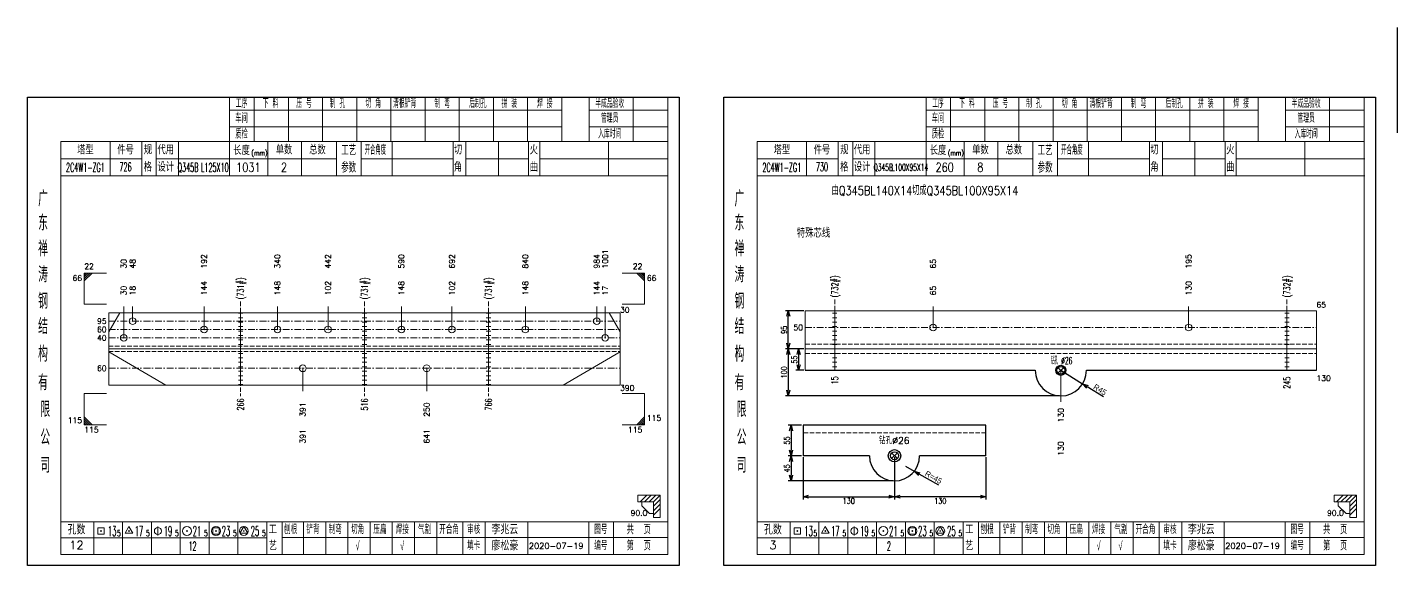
# Model space of a CAD drawing. Extents: x 154981 to 165753, y -86801 to -82885.
# Drawn here: x 163569 to 164183, y -83127 to -82885 of the extents above; entities that cross this region are included whole.
import ezdxf
from ezdxf.enums import TextEntityAlignment as Align

# ---------------------------------------------------------------- set-up
doc = ezdxf.new("R2010")
doc.units = 0
doc.header["$MEASUREMENT"] = 0
doc.linetypes.add('一点画线', pattern=[5.2, 3, -1, 0.2, -1])
doc.linetypes.add('虚线', pattern=[2.75, 2, -0.75])
doc.layers.get('0').update_dxf_attribs({"linetype": 'CONTINUOUS', "lineweight": 25})
doc.layers.get('Defpoints').update_dxf_attribs({"linetype": 'CONTINUOUS'})
for name, color, linetype, lineweight in [('1', 7, 'CONTINUOUS', 25), ('2', 7, 'CONTINUOUS', 25), ('4', 7, 'CONTINUOUS', 25), ('5', 7, 'CONTINUOUS', 25)]:
    doc.layers.add(name, color=color, linetype=linetype, lineweight=lineweight)
doc.styles.add('DimFont', font='simplex.shx', dxfattribs={"width": 0.8, "bigfont": 'gbhzfs.shx'})
doc.styles.get("Standard").update_dxf_attribs({"font": 'simplex.shx', "width": 0.7, "height": 3, "bigfont": 'gbhzfs.shx'})
doc.dimstyles.new('DHDxfDimStyleOpen30', dxfattribs={"dimtxt": 2.5, "dimasz": 2.5, "dimexe": 1.25, "dimexo": 0.625, "dimtad": 2, "dimtxsty": 'DimFont', "dimblk": 'OPEN30', "dimblk1": 'OPEN30', "dimblk2": 'OPEN30', "dimcen": 2.5, "dimadec": 0, "dimazin": 0, "dimtfac": 1, "dimtmove": 0, "dimatfit": 3, "dimfxl": 0, "dimarcsym": 0})

# ---------------------------------------------------------------- blocks, each defined once
blk = doc.blocks.new('孔21.5')
at = {"layer": '5', "color": 7, "linetype": 'Continuous', "lineweight": 13}
for p, q in [((-0.1, -0.1), (0.1, 0.1)), ((0.1, -0.1), (-0.1, 0.1))]:
    blk.add_line(p, q, dxfattribs=at)
blk.add_circle((0, 0), 1, dxfattribs=at)
blk = doc.blocks.new('_OPEN30')
at = {"color": 0, "linetype": 'ByBlock', "lineweight": -2}
for p, q in [((-1, 0.27), (0, 0)), ((0, 0), (-1, -0.27)), ((0, 0), (-1, 0))]:
    blk.add_line(p, q, dxfattribs=at)
blk = doc.blocks.new('*D526')
at = {"layer": '5', "color": 3, "linetype": 'Continuous', "lineweight": -2}
for p, q in [((163917.11, -83012.42), (163908.88, -83012.42)), ((163910.13, -83027.02), (163910.13, -83014.92)), ((163917.11, -83029.52), (163908.88, -83029.52))]:
    blk.add_line(p, q, dxfattribs=at)
at = {"layer": 'Defpoints', "color": 0, "linetype": 'Continuous'}
for p in [(163910.13, -83012.42), (163917.74, -83012.42), (163917.74, -83029.52)]:
    blk.add_point(p, dxfattribs=at)
at = {"layer": '5', "color": 3, "linetype": 'Continuous', "lineweight": -2, "xscale": 2.5, "yscale": 2.5, "zscale": 2.5}
for p, rotation in [((163910.13, -83012.42), 90), ((163910.13, -83029.52), 270)]:
    blk.add_blockref('_OPEN30', p, dxfattribs=dict(at, rotation=rotation))
at = {"layer": '5', "color": 6, "linetype": 'Continuous', "lineweight": 13, "insert": (163908.26, -83020.97), "char_height": 2.5, "attachment_point": 5, "rotation": 90, "style": 'DimFont'}
blk.add_mtext('95', dxfattribs=at)
blk = doc.blocks.new('*D527')
at = {"layer": '5', "color": 3, "linetype": 'Continuous', "lineweight": -2}
for p, q in [((163917.11, -83029.52), (163908.88, -83029.52)), ((163910.13, -83032.02), (163910.13, -83048.09)), ((164031.68, -83050.59), (163908.88, -83050.59))]:
    blk.add_line(p, q, dxfattribs=at)
at = {"layer": 'Defpoints', "color": 0, "linetype": 'Continuous'}
for p in [(163917.74, -83029.52), (163910.13, -83050.59), (164032.3, -83050.59)]:
    blk.add_point(p, dxfattribs=at)
at = {"layer": '5', "color": 3, "linetype": 'Continuous', "lineweight": -2, "xscale": 2.5, "yscale": 2.5, "zscale": 2.5}
for p, rotation in [((163910.13, -83029.52), 90), ((163910.13, -83050.59), 270)]:
    blk.add_blockref('_OPEN30', p, dxfattribs=dict(at, rotation=rotation))
at = {"layer": '5', "color": 6, "linetype": 'Continuous', "lineweight": 13, "insert": (163908.26, -83040.06), "char_height": 2.5, "attachment_point": 5, "rotation": 90, "style": 'DimFont'}
blk.add_mtext('100', dxfattribs=at)
blk = doc.blocks.new('*D528')
at = {"layer": '5', "color": 3, "linetype": 'Continuous', "lineweight": -2}
for p, q in [((163917.11, -83029.52), (163913.48, -83029.52)), ((163914.73, -83032.02), (163914.73, -83036.62)), ((163917.11, -83039.12), (163913.48, -83039.12))]:
    blk.add_line(p, q, dxfattribs=at)
at = {"layer": 'Defpoints', "color": 0, "linetype": 'Continuous'}
for p in [(163917.74, -83029.52), (163914.73, -83039.12), (163917.74, -83039.12)]:
    blk.add_point(p, dxfattribs=at)
at = {"layer": '5', "color": 3, "linetype": 'Continuous', "lineweight": -2, "xscale": 2.5, "yscale": 2.5, "zscale": 2.5}
for p, rotation in [((163914.73, -83029.52), 90), ((163914.73, -83039.12), 270)]:
    blk.add_blockref('_OPEN30', p, dxfattribs=dict(at, rotation=rotation))
at = {"layer": '5', "color": 6, "linetype": 'Continuous', "lineweight": 13, "insert": (163912.85, -83034.32), "char_height": 2.5, "attachment_point": 5, "rotation": 90, "style": 'DimFont'}
blk.add_mtext('55', dxfattribs=at)
blk = doc.blocks.new('*D529')
at = {"layer": '5', "color": 3, "linetype": 'Continuous', "lineweight": -2}
for p, q in [((164032.3, -83039.12), (164042.04, -83045.18)), ((164051.42, -83051.01), (164044.17, -83046.5))]:
    blk.add_line(p, q, dxfattribs=at)
at = {"layer": 'Defpoints', "color": 0, "linetype": 'Continuous'}
for p in [(164032.3, -83039.12), (164042.04, -83045.18)]:
    blk.add_point(p, dxfattribs=at)
at = {"layer": '5', "color": 3, "linetype": 'Continuous', "lineweight": -2, "xscale": 2.5, "yscale": 2.5, "zscale": 2.5, "rotation": 148.1418713166741}
blk.add_blockref('_OPEN30', (164042.04, -83045.18), dxfattribs=at)
at = {"layer": '5', "color": 6, "linetype": 'Continuous', "lineweight": 13, "insert": (164049.86, -83047.8), "char_height": 2.5, "attachment_point": 5, "rotation": 328.14187, "style": 'DimFont'}
blk.add_mtext('{\\fArial|b0|i0|c0|p32;R45}', dxfattribs=at)
blk = doc.blocks.new('*D547')
at = {"color": 0, "linetype": 'Continuous', "lineweight": -2}
for p, q in [((163962.66, -83082.16), (163966.6, -83084.39)), ((163977.62, -83090.64), (163968.77, -83085.62))]:
    blk.add_line(p, q, dxfattribs=at)
at = {"layer": 'Defpoints', "color": 0, "linetype": 'Continuous'}
for p in [(163962.66, -83082.16), (163966.6, -83084.39)]:
    blk.add_point(p, dxfattribs=at)
at = {"color": 0, "linetype": 'Continuous', "lineweight": -2, "xscale": 2.5, "yscale": 2.5, "zscale": 2.5, "rotation": 150.4367524367897}
blk.add_blockref('_OPEN30', (163966.6, -83084.39), dxfattribs=at)
at = {"color": 0, "linetype": 'Continuous', "insert": (163975.22, -83087.1), "char_height": 2.5, "attachment_point": 5, "rotation": 330.43675, "style": 'DimFont'}
blk.add_mtext('{\\fArial|b0|i0|c0|p32;R=45}', dxfattribs=at)
blk = doc.blocks.new('*D546')
at = {"color": 0, "linetype": 'Continuous', "lineweight": -2}
for p, q in [((163916.75, -83078.06), (163916.75, -83097.07)), ((163957.75, -83078.06), (163957.75, -83097.07)), ((163919.25, -83095.82), (163955.25, -83095.82))]:
    blk.add_line(p, q, dxfattribs=at)
at = {"layer": 'Defpoints', "color": 0, "linetype": 'Continuous'}
for p in [(163916.75, -83077.43), (163957.75, -83077.43), (163957.75, -83095.82)]:
    blk.add_point(p, dxfattribs=at)
at = {"color": 0, "linetype": 'Continuous', "lineweight": -2, "xscale": 2.5, "yscale": 2.5, "zscale": 2.5, "rotation": 180}
blk.add_blockref('_OPEN30', (163916.75, -83095.82), dxfattribs=at)
at = {"color": 0, "linetype": 'Continuous', "lineweight": -2, "xscale": 2.5, "yscale": 2.5, "zscale": 2.5}
blk.add_blockref('_OPEN30', (163957.75, -83095.82), dxfattribs=at)
at = {"color": 0, "linetype": 'Continuous', "insert": (163937.25, -83097.69), "char_height": 2.5, "attachment_point": 5, "style": 'DimFont'}
blk.add_mtext('130', dxfattribs=at)
blk = doc.blocks.new('*D545')
at = {"color": 0, "linetype": 'Continuous', "lineweight": -2}
for p, q in [((163957.75, -83078.06), (163957.75, -83097.07)), ((163998.75, -83078.06), (163998.75, -83097.07)), ((163996.25, -83095.82), (163960.25, -83095.82))]:
    blk.add_line(p, q, dxfattribs=at)
at = {"layer": 'Defpoints', "color": 0, "linetype": 'Continuous'}
for p in [(163957.75, -83077.43), (163998.75, -83077.43), (163957.75, -83095.82)]:
    blk.add_point(p, dxfattribs=at)
at = {"color": 0, "linetype": 'Continuous', "lineweight": -2, "xscale": 2.5, "yscale": 2.5, "zscale": 2.5, "rotation": 180}
blk.add_blockref('_OPEN30', (163957.75, -83095.82), dxfattribs=at)
at = {"color": 0, "linetype": 'Continuous', "lineweight": -2, "xscale": 2.5, "yscale": 2.5, "zscale": 2.5}
blk.add_blockref('_OPEN30', (163998.75, -83095.82), dxfattribs=at)
at = {"color": 0, "linetype": 'Continuous', "insert": (163978.25, -83097.69), "char_height": 2.5, "attachment_point": 5, "style": 'DimFont'}
blk.add_mtext('130', dxfattribs=at)
blk = doc.blocks.new('*D544')
at = {"color": 0, "linetype": 'Continuous', "lineweight": -2}
for p, q in [((163910.78, -83077.43), (163910.16, -83077.43)), ((163911.41, -83079.93), (163911.41, -83086.18)), ((163957.13, -83088.68), (163910.16, -83088.68))]:
    blk.add_line(p, q, dxfattribs=at)
at = {"layer": 'Defpoints', "color": 0, "linetype": 'Continuous'}
for p in [(163911.41, -83077.43), (163911.41, -83088.68), (163957.75, -83088.68)]:
    blk.add_point(p, dxfattribs=at)
at = {"color": 0, "linetype": 'Continuous', "lineweight": -2, "xscale": 2.5, "yscale": 2.5, "zscale": 2.5}
for p, rotation in [((163911.41, -83077.43), 90), ((163911.41, -83088.68), 270)]:
    blk.add_blockref('_OPEN30', p, dxfattribs=dict(at, rotation=rotation))
at = {"color": 0, "linetype": 'Continuous', "insert": (163909.53, -83083.06), "char_height": 2.5, "attachment_point": 5, "rotation": 90, "style": 'DimFont'}
blk.add_mtext('45', dxfattribs=at)
blk = doc.blocks.new('*D543')
at = {"color": 0, "linetype": 'Continuous', "lineweight": -2}
for p, q in [((163916.13, -83063.68), (163910.16, -83063.68)), ((163911.41, -83066.18), (163911.41, -83074.93)), ((163916.13, -83077.43), (163910.16, -83077.43))]:
    blk.add_line(p, q, dxfattribs=at)
at = {"layer": 'Defpoints', "color": 0, "linetype": 'Continuous'}
for p in [(163916.75, -83063.68), (163911.41, -83077.43), (163916.75, -83077.43)]:
    blk.add_point(p, dxfattribs=at)
at = {"color": 0, "linetype": 'Continuous', "lineweight": -2, "xscale": 2.5, "yscale": 2.5, "zscale": 2.5}
for p, rotation in [((163911.41, -83063.68), 90), ((163911.41, -83077.43), 270)]:
    blk.add_blockref('_OPEN30', p, dxfattribs=dict(at, rotation=rotation))
at = {"color": 0, "linetype": 'Continuous', "insert": (163909.53, -83070.56), "char_height": 2.5, "attachment_point": 5, "rotation": 90, "style": 'DimFont'}
blk.add_mtext('55', dxfattribs=at)
blk = doc.blocks.new('CTJGK')
at = {"color": 6, "linetype": 'Continuous'}
for p, q in [((0, 209.97), (292.13, 209.97)), ((0, 0), (0, 209.97)), ((292.13, 209.97), (292.13, 0)), ((292.13, 0), (0, 0))]:
    blk.add_line(p, q, dxfattribs=at)

msp = doc.modelspace()

# ---------------------------------------------------------------- linework, layer by layer
at = {"color": 3, "linetype": 'Continuous'}
for p, q in [((164183.23618, -82932.65903), (164183.23618, -82885.39354)), ((163917.73666, -83039.12383), (164020.83113, -83039.12383)), ((164043.77219, -83039.12383), (164146.86666, -83039.12383)), ((163916.75467, -83063.68006), (163916.75467, -83077.43006)), ((163998.75467, -83063.68006), (163916.75467, -83063.68006)), ((163998.75467, -83077.43006), (163998.75467, -83063.68006)), ((163946.50467, -83077.43006), (163916.75467, -83077.43006)), ((163998.75467, -83077.43006), (163969.00467, -83077.43006))]:
    msp.add_line(p, q, dxfattribs=at)
at = {"color": 7, "linetype": 'Continuous', "lineweight": 13}
for p, q in [((163594.60666, -82995.52383), (163604.60666, -82995.52383)), ((163594.60666, -83009.52383), (163594.60666, -82995.52383)), ((163595.48166, -82995.52383), (163594.60666, -82996.39883)), ((163596.35666, -82995.52383), (163594.60666, -82997.27383)), ((163597.23166, -82995.52383), (163594.60666, -82998.14883)), ((163598.10666, -82995.52383), (163594.60666, -82999.02383)), ((163845.73666, -82995.52383), (163835.73666, -82995.52383)), ((163842.23666, -82995.52383), (163845.73666, -82999.02383)), ((163843.11166, -82995.52383), (163845.73666, -82998.14883)), ((163843.98666, -82995.52383), (163845.73666, -82997.27383)), ((163844.86166, -82995.52383), (163845.73666, -82996.39883)), ((163845.73666, -83009.52383), (163845.73666, -82995.52383)), ((163594.60666, -83009.52383), (163604.60666, -83009.52383)), ((163612.27388, -83024.57383), (163612.27388, -83010.52383)), ((163616.27421, -83017.07383), (163616.27421, -83010.52383)), ((163648.27685, -83020.82383), (163648.27685, -83010.52383)), ((163681.16845, -83020.82383), (163681.16845, -83010.52383)), ((163703.83698, -83020.82383), (163703.83698, -83010.52383)), ((163736.72859, -83020.82383), (163736.72859, -83010.52383)), ((163759.39712, -83020.82383), (163759.39712, -83010.52383)), ((163792.28872, -83020.82383), (163792.28872, -83010.52383)), ((163824.29136, -83017.07383), (163824.29136, -83010.52383)), ((163828.06945, -83024.57383), (163828.06945, -83010.52383)), ((163845.73666, -83009.52383), (163835.73666, -83009.52383)), ((163975.01916, -83019.92383), (163975.01916, -83010.52383)), ((164089.58416, -83019.92383), (164089.58416, -83010.52383)), ((163605.60666, -83021.87743), (163610.49596, -83013.32383)), ((163834.73666, -83021.87743), (163829.84737, -83013.32383)), ((163605.60666, -83030.81983), (163631.16433, -83045.72383)), ((163834.73666, -83030.81983), (163809.179, -83045.72383)), ((163692.50272, -83038.22383), (163692.50272, -83048.52383)), ((163748.06285, -83038.22383), (163748.06285, -83048.52383)), ((164032.30166, -83039.12383), (164032.30166, -83053.25126)), ((163594.60666, -83049.52383), (163604.60666, -83049.52383)), ((163594.60666, -83049.52383), (163594.60666, -83063.52383)), ((163845.73666, -83049.52383), (163835.73666, -83049.52383)), ((163845.73666, -83049.52383), (163845.73666, -83063.52383)), ((163598.10666, -83063.52383), (163594.60666, -83060.02383)), ((163597.23166, -83063.52383), (163594.60666, -83060.89883)), ((163842.23666, -83063.52383), (163845.73666, -83060.02383)), ((163843.11166, -83063.52383), (163845.73666, -83060.89883)), ((163596.35666, -83063.52383), (163594.60666, -83061.77383)), ((163595.48166, -83063.52383), (163594.60666, -83062.64883)), ((163594.60666, -83063.52383), (163604.60666, -83063.52383)), ((163845.73666, -83063.52383), (163835.73666, -83063.52383)), ((163843.98666, -83063.52383), (163845.73666, -83061.77383)), ((163844.86166, -83063.52383), (163845.73666, -83062.64883))]:
    msp.add_line(p, q, dxfattribs=at)
at = {"color": 7, "linetype": 'Continuous', "lineweight": 18}
for p, q in [((163605.60666, -83013.32383), (163605.60666, -83045.72383)), ((163605.60666, -83013.32383), (163834.73666, -83013.32383)), ((163834.73666, -83013.32383), (163834.73666, -83045.72383)), ((163917.73666, -83012.42383), (163917.73666, -83039.12383)), ((163917.73666, -83012.42383), (164146.86666, -83012.42383)), ((164146.86666, -83012.42383), (164146.86666, -83039.12383)), ((163605.60666, -83029.52383), (163834.73666, -83029.52383)), ((163917.73666, -83029.52383), (164146.86666, -83029.52383))]:
    msp.add_line(p, q, dxfattribs=at)
at = {"color": 1, "linetype": '一点画线', "lineweight": 13}
for p, q in [((163605.60666, -83017.07383), (163834.73666, -83017.07383)), ((163605.60666, -83020.82383), (163834.73666, -83020.82383)), ((163917.73666, -83019.92383), (164146.86666, -83019.92383)), ((163605.60666, -83024.57383), (163834.73666, -83024.57383)), ((163605.60666, -83038.22383), (163834.73666, -83038.22383))]:
    msp.add_line(p, q, dxfattribs=at)
at = {"color": 6, "linetype": '虚线', "lineweight": 18}
for p, q in [((163605.60666, -83028.32383), (163834.73666, -83028.32383)), ((163917.73666, -83027.42383), (164146.86666, -83027.42383)), ((163605.60666, -83030.72383), (163834.73666, -83030.72383)), ((163917.73666, -83031.62383), (164146.86666, -83031.62383))]:
    msp.add_line(p, q, dxfattribs=at)
at = {"color": 3, "linetype": 'Continuous'}
for radius in [2.24875, 1.72373]:
    msp.add_circle((164032.30166, -83039.12383), radius, dxfattribs=at)
at = {"color": 4, "linetype": 'Continuous'}
for radius in [2.77414, 1.79945]:
    msp.add_circle((163957.75467, -83077.43006), radius, dxfattribs=at)
at = {"color": 3, "linetype": 'Continuous'}
for centre, radius in [((164032.30166, -83039.12383), 11.47053), ((163957.75467, -83077.43006), 11.25)]:
    msp.add_arc(centre, radius, 180, 0, dxfattribs=at)
at = {"layer": '1', "color": 4, "linetype": 'Continuous', "lineweight": 9}
for p, q in [((164031.30166, -83040.12383), (164033.30166, -83038.12383)), ((164031.30166, -83038.12383), (164033.30166, -83040.12383))]:
    msp.add_line(p, q, dxfattribs=at)
at = {"layer": '1', "color": 7, "linetype": 'Continuous', "lineweight": 18}
msp.add_line((163605.60666, -83045.72383), (163834.73666, -83045.72383), dxfattribs=at)
at = {"layer": '2', "color": 216, "linetype": '虚线', "lineweight": 13}
for p, q in [((163664.65005, -83008.32383), (163664.65005, -83050.72383)), ((163720.21019, -83008.32383), (163720.21019, -83050.72383)), ((163775.77032, -83008.32383), (163775.77032, -83050.72383)), ((163930.9557, -83007.42383), (163930.9557, -83039.12383)), ((164133.64763, -83007.42383), (164133.64763, -83039.12383))]:
    msp.add_line(p, q, dxfattribs=at)
at = {"layer": '2', "color": 7, "linetype": 'Continuous', "lineweight": 13}
for p, q in [((163665.65005, -83013.52383), (163663.65005, -83013.52383)), ((163665.65005, -83015.52383), (163663.65005, -83015.52383)), ((163665.65005, -83017.52383), (163663.65005, -83017.52383)), ((163664.65005, -83029.52383), (163664.65005, -83013.32383)), ((163721.21019, -83013.52383), (163719.21019, -83013.52383)), ((163721.21019, -83015.52383), (163719.21019, -83015.52383)), ((163721.21019, -83017.52383), (163719.21019, -83017.52383)), ((163720.21019, -83029.52383), (163720.21019, -83013.32383)), ((163776.77032, -83013.52383), (163774.77032, -83013.52383)), ((163776.77032, -83015.52383), (163774.77032, -83015.52383)), ((163776.77032, -83017.52383), (163774.77032, -83017.52383)), ((163775.77032, -83029.52383), (163775.77032, -83013.32383)), ((163931.9557, -83013.52383), (163929.9557, -83013.52383)), ((163931.9557, -83015.52383), (163929.9557, -83015.52383)), ((163931.9557, -83017.52383), (163929.9557, -83017.52383)), ((163930.9557, -83029.52383), (163930.9557, -83012.42383)), ((164134.64763, -83013.52383), (164132.64763, -83013.52383)), ((164134.64763, -83015.52383), (164132.64763, -83015.52383)), ((164134.64763, -83017.52383), (164132.64763, -83017.52383)), ((164133.64763, -83029.52383), (164133.64763, -83012.42383)), ((163665.65005, -83019.52383), (163663.65005, -83019.52383)), ((163665.65005, -83021.52383), (163663.65005, -83021.52383)), ((163665.65005, -83023.52383), (163663.65005, -83023.52383)), ((163721.21019, -83019.52383), (163719.21019, -83019.52383)), ((163721.21019, -83021.52383), (163719.21019, -83021.52383)), ((163721.21019, -83023.52383), (163719.21019, -83023.52383)), ((163776.77032, -83019.52383), (163774.77032, -83019.52383)), ((163776.77032, -83021.52383), (163774.77032, -83021.52383)), ((163776.77032, -83023.52383), (163774.77032, -83023.52383)), ((163931.9557, -83019.52383), (163929.9557, -83019.52383)), ((163931.9557, -83021.52383), (163929.9557, -83021.52383)), ((163931.9557, -83023.52383), (163929.9557, -83023.52383)), ((164134.64763, -83019.52383), (164132.64763, -83019.52383)), ((164134.64763, -83021.52383), (164132.64763, -83021.52383)), ((164134.64763, -83023.52383), (164132.64763, -83023.52383)), ((163665.65005, -83025.52383), (163663.65005, -83025.52383)), ((163665.65005, -83027.52383), (163663.65005, -83027.52383)), ((163664.65005, -83029.52383), (163664.65005, -83045.72383)), ((163721.21019, -83025.52383), (163719.21019, -83025.52383)), ((163721.21019, -83027.52383), (163719.21019, -83027.52383)), ((163720.21019, -83029.52383), (163720.21019, -83045.72383)), ((163776.77032, -83025.52383), (163774.77032, -83025.52383)), ((163776.77032, -83027.52383), (163774.77032, -83027.52383)), ((163775.77032, -83029.52383), (163775.77032, -83045.72383)), ((163931.9557, -83025.52383), (163929.9557, -83025.52383)), ((163931.9557, -83027.52383), (163929.9557, -83027.52383)), ((163930.9557, -83029.52383), (163930.9557, -83039.12383)), ((164134.64763, -83025.52383), (164132.64763, -83025.52383)), ((164134.64763, -83027.52383), (164132.64763, -83027.52383)), ((164133.64763, -83029.52383), (164133.64763, -83039.12383)), ((163663.65005, -83031.52383), (163665.65005, -83031.52383)), ((163663.65005, -83033.52383), (163665.65005, -83033.52383)), ((163663.65005, -83035.52383), (163665.65005, -83035.52383)), ((163719.21019, -83031.52383), (163721.21019, -83031.52383)), ((163719.21019, -83033.52383), (163721.21019, -83033.52383)), ((163719.21019, -83035.52383), (163721.21019, -83035.52383)), ((163774.77032, -83031.52383), (163776.77032, -83031.52383)), ((163774.77032, -83033.52383), (163776.77032, -83033.52383)), ((163774.77032, -83035.52383), (163776.77032, -83035.52383)), ((163929.9557, -83031.52383), (163931.9557, -83031.52383)), ((163929.9557, -83033.52383), (163931.9557, -83033.52383)), ((163929.9557, -83035.52383), (163931.9557, -83035.52383)), ((164132.64763, -83031.52383), (164134.64763, -83031.52383)), ((164132.64763, -83033.52383), (164134.64763, -83033.52383)), ((164132.64763, -83035.52383), (164134.64763, -83035.52383)), ((163663.65005, -83037.52383), (163665.65005, -83037.52383)), ((163663.65005, -83039.52383), (163665.65005, -83039.52383)), ((163663.65005, -83041.52383), (163665.65005, -83041.52383)), ((163719.21019, -83037.52383), (163721.21019, -83037.52383)), ((163719.21019, -83039.52383), (163721.21019, -83039.52383)), ((163719.21019, -83041.52383), (163721.21019, -83041.52383)), ((163774.77032, -83037.52383), (163776.77032, -83037.52383)), ((163774.77032, -83039.52383), (163776.77032, -83039.52383)), ((163774.77032, -83041.52383), (163776.77032, -83041.52383)), ((163929.9557, -83037.52383), (163931.9557, -83037.52383)), ((164132.64763, -83037.52383), (164134.64763, -83037.52383)), ((163663.65005, -83043.52383), (163665.65005, -83043.52383)), ((163663.65005, -83045.52383), (163665.65005, -83045.52383)), ((163719.21019, -83043.52383), (163721.21019, -83043.52383)), ((163719.21019, -83045.52383), (163721.21019, -83045.52383)), ((163774.77032, -83043.52383), (163776.77032, -83043.52383)), ((163774.77032, -83045.52383), (163776.77032, -83045.52383)), ((163852.73666, -83095.08283), (163842.73666, -83095.08283)), ((163842.73666, -83095.08283), (163842.73666, -83098.08283)), ((163843.73666, -83098.08283), (163846.73666, -83095.08283)), ((163845.73666, -83098.08283), (163848.73666, -83095.08283)), ((163847.73666, -83098.08283), (163850.73666, -83095.08283)), ((163849.73666, -83098.08283), (163852.73666, -83095.08283)), ((163849.73666, -83100.08283), (163852.73666, -83097.08283)), ((163852.73666, -83105.08283), (163852.73666, -83095.08283)), ((164164.86666, -83095.08283), (164154.86666, -83095.08283)), ((164154.86666, -83095.08283), (164154.86666, -83098.08283)), ((164155.86666, -83098.08283), (164158.86666, -83095.08283)), ((164157.86666, -83098.08283), (164160.86666, -83095.08283)), ((164159.86666, -83098.08283), (164162.86666, -83095.08283)), ((164161.86666, -83098.08283), (164164.86666, -83095.08283)), ((164161.86666, -83100.08283), (164164.86666, -83097.08283)), ((164164.86666, -83105.08283), (164164.86666, -83095.08283)), ((163842.73666, -83098.08283), (163849.73666, -83098.08283)), ((163844.48666, -83098.08283), (163844.48666, -83099.83283)), ((163847.98666, -83103.33283), (163844.48666, -83099.83283)), ((163847.98666, -83103.33283), (163849.73666, -83103.33283)), ((163849.73666, -83098.08283), (163849.73666, -83105.08283)), ((163849.73666, -83102.08283), (163852.73666, -83099.08283)), ((163849.73666, -83104.08283), (163852.73666, -83101.08283)), ((164154.86666, -83098.08283), (164161.86666, -83098.08283)), ((164156.61666, -83098.08283), (164156.61666, -83099.83283)), ((164160.11666, -83103.33283), (164156.61666, -83099.83283)), ((164160.11666, -83103.33283), (164161.86666, -83103.33283)), ((164161.86666, -83098.08283), (164161.86666, -83105.08283)), ((164161.86666, -83102.08283), (164164.86666, -83099.08283)), ((164161.86666, -83104.08283), (164164.86666, -83101.08283)), ((163849.73666, -83105.08283), (163852.73666, -83105.08283)), ((164161.86666, -83105.08283), (164164.86666, -83105.08283))]:
    msp.add_line(p, q, dxfattribs=at)
at = {"layer": '4', "color": 1, "linetype": 'Continuous', "lineweight": 18}
for p, q in [((163569.10666, -82916.69733), (163569.10666, -83126.66733)), ((163861.23666, -82916.69733), (163569.10666, -82916.69733)), ((163659.73666, -82916.69733), (163659.73666, -82936.53733)), ((163670.76666, -82916.69733), (163670.76666, -82936.55733)), ((163686.07666, -82916.69733), (163686.07666, -82936.55733)), ((163701.39666, -82916.69733), (163701.39666, -82936.55733)), ((163716.70666, -82916.69733), (163716.70666, -82936.55733)), ((163732.01666, -82916.69733), (163732.01666, -82936.55733)), ((163747.32666, -82916.69733), (163747.32666, -82936.55733)), ((163762.64666, -82916.69733), (163762.64666, -82936.55733)), ((163777.95666, -82916.69733), (163777.95666, -82936.55733)), ((163793.26666, -82916.69733), (163793.26666, -82936.55733)), ((163808.57666, -82916.69733), (163808.57666, -82936.53733)), ((163808.57666, -82916.69733), (163808.57666, -82936.55733)), ((163820.85666, -82916.69733), (163820.85666, -82936.55733)), ((163840.60666, -82916.69733), (163840.60666, -82936.55733)), ((163856.18666, -82916.69733), (163856.18666, -82936.55733)), ((163861.23666, -82946.49733), (163861.23666, -82916.69733)), ((163881.23666, -82916.69733), (163881.23666, -83126.66733)), ((164173.36666, -82916.69733), (163881.23666, -82916.69733)), ((163971.86666, -82916.69733), (163971.86666, -82936.53733)), ((163982.89666, -82916.69733), (163982.89666, -82936.55733)), ((163998.20666, -82916.69733), (163998.20666, -82936.55733)), ((164013.52666, -82916.69733), (164013.52666, -82936.55733)), ((164028.83666, -82916.69733), (164028.83666, -82936.55733)), ((164044.14666, -82916.69733), (164044.14666, -82936.55733)), ((164059.45666, -82916.69733), (164059.45666, -82936.55733)), ((164074.77666, -82916.69733), (164074.77666, -82936.55733)), ((164090.08666, -82916.69733), (164090.08666, -82936.55733)), ((164105.39666, -82916.69733), (164105.39666, -82936.55733)), ((164120.70666, -82916.69733), (164120.70666, -82936.53733)), ((164120.70666, -82916.69733), (164120.70666, -82936.55733)), ((164132.98666, -82916.69733), (164132.98666, -82936.55733)), ((164152.73666, -82916.69733), (164152.73666, -82936.55733)), ((164168.31666, -82916.69733), (164168.31666, -82936.55733)), ((164173.36666, -82946.49733), (164173.36666, -82916.69733)), ((163808.57666, -82922.42733), (163659.73666, -82922.42733)), ((163856.18666, -82922.42733), (163820.85666, -82922.42733)), ((164120.70666, -82922.42733), (163971.86666, -82922.42733)), ((164168.31666, -82922.42733), (164132.98666, -82922.42733)), ((163808.57666, -82929.90733), (163659.73666, -82929.90733)), ((163856.18666, -82929.90733), (163820.85666, -82929.90733)), ((164120.70666, -82929.90733), (163971.86666, -82929.90733)), ((164168.31666, -82929.90733), (164132.98666, -82929.90733)), ((163584.11666, -82936.55733), (163584.11666, -83121.61733)), ((163856.18666, -82936.55733), (163584.11666, -82936.55733)), ((163606.23666, -82936.54733), (163606.23666, -82951.96733)), ((163620.38666, -82951.96733), (163620.38666, -82936.55733)), ((163626.88666, -82951.96733), (163626.88666, -82936.55733)), ((163636.75666, -82936.55733), (163636.75666, -82951.96733)), ((163659.73666, -82936.53733), (163659.73666, -82951.96733)), ((163676.85666, -82936.55733), (163676.85666, -82951.96733)), ((163691.90666, -82936.55733), (163691.90666, -82951.96733)), ((163707.60666, -82936.55733), (163707.60666, -82951.96733)), ((163718.66666, -82936.55733), (163718.66666, -82951.96733)), ((163732.61666, -82936.55733), (163732.61666, -82951.96733)), ((163759.91666, -82936.55733), (163759.91666, -82951.96733)), ((163765.67666, -82936.55733), (163765.67666, -82951.96733)), ((163780.29666, -82936.55733), (163780.29666, -82951.96733)), ((163793.75666, -82936.55733), (163793.75666, -82951.96733)), ((163798.74666, -82936.55733), (163798.74666, -82951.96733)), ((163829.48666, -82936.55733), (163829.48666, -82951.96733)), ((163856.18666, -83121.61733), (163856.18666, -82936.55733)), ((163896.24666, -82936.55733), (163896.24666, -83121.61733)), ((164168.31666, -82936.55733), (163896.24666, -82936.55733)), ((163918.36666, -82936.54733), (163918.36666, -82951.96733)), ((163932.51666, -82951.96733), (163932.51666, -82936.55733)), ((163939.01666, -82951.96733), (163939.01666, -82936.55733)), ((163948.88666, -82936.55733), (163948.88666, -82951.96733)), ((163971.86666, -82936.53733), (163971.86666, -82951.96733)), ((163988.98666, -82936.55733), (163988.98666, -82951.96733)), ((164004.03666, -82936.55733), (164004.03666, -82951.96733)), ((164019.73666, -82936.55733), (164019.73666, -82951.96733)), ((164030.79666, -82936.55733), (164030.79666, -82951.96733)), ((164044.74666, -82936.55733), (164044.74666, -82951.96733)), ((164072.04666, -82936.55733), (164072.04666, -82951.96733)), ((164077.80666, -82936.55733), (164077.80666, -82951.96733)), ((164092.42666, -82936.55733), (164092.42666, -82951.96733)), ((164105.88666, -82936.55733), (164105.88666, -82951.96733)), ((164110.87666, -82936.55733), (164110.87666, -82951.96733)), ((164141.61666, -82936.55733), (164141.61666, -82951.96733)), ((164168.31666, -83121.61733), (164168.31666, -82936.55733)), ((163620.38666, -82944.31733), (163584.11666, -82944.31733)), ((163707.60666, -82944.26733), (163626.88666, -82944.26733)), ((163718.66666, -82944.26733), (163759.91666, -82944.26733)), ((163765.67666, -82944.26733), (163793.75666, -82944.26733)), ((163798.74666, -82944.26733), (163856.36666, -82944.26733)), ((163932.51666, -82944.31733), (163896.24666, -82944.31733)), ((164019.73666, -82944.26733), (163939.01666, -82944.26733)), ((164030.79666, -82944.26733), (164072.04666, -82944.26733)), ((164077.80666, -82944.26733), (164105.88666, -82944.26733)), ((164110.87666, -82944.26733), (164168.49666, -82944.26733)), ((163861.23666, -83126.66733), (163861.23666, -82946.49733)), ((164173.36666, -83126.66733), (164173.36666, -82946.49733)), ((163856.36666, -82951.96733), (163584.11666, -82951.96733)), ((164168.49666, -82951.96733), (163896.24666, -82951.96733)), ((163584.11666, -83107.08733), (163856.18666, -83107.08733)), ((163598.80666, -83107.08733), (163598.80666, -83121.61733)), ((163611.73666, -83121.61733), (163611.73666, -83107.08733)), ((163624.66666, -83107.08733), (163624.66666, -83121.61733)), ((163637.58666, -83121.61733), (163637.58666, -83107.08733)), ((163650.51666, -83107.08733), (163650.51666, -83121.61733)), ((163663.44666, -83121.61733), (163663.44666, -83107.08733)), ((163676.36666, -83121.61733), (163676.36666, -83107.08733)), ((163683.23666, -83121.61733), (163683.23666, -83107.08733)), ((163692.89666, -83121.61733), (163692.89666, -83107.08733)), ((163702.83666, -83121.61733), (163702.83666, -83107.08733)), ((163712.77666, -83121.61733), (163712.77666, -83107.08733)), ((163722.72666, -83121.61733), (163722.72666, -83107.08733)), ((163732.66666, -83121.61733), (163732.66666, -83107.08733)), ((163742.60666, -83121.61733), (163742.60666, -83107.08733)), ((163752.55666, -83121.61733), (163752.55666, -83107.08733)), ((163764.19666, -83121.61733), (163764.19666, -83107.08733)), ((163774.34666, -83121.61733), (163774.34666, -83107.08733)), ((163793.40666, -83121.61733), (163793.40666, -83107.08733)), ((163820.78666, -83121.61733), (163820.78666, -83107.08733)), ((163831.74666, -83121.61733), (163831.74666, -83107.08733)), ((163896.24666, -83107.08733), (164168.31666, -83107.08733)), ((163910.93666, -83107.08733), (163910.93666, -83121.61733)), ((163923.86666, -83121.61733), (163923.86666, -83107.08733)), ((163936.79666, -83107.08733), (163936.79666, -83121.61733)), ((163949.71666, -83121.61733), (163949.71666, -83107.08733)), ((163962.64666, -83107.08733), (163962.64666, -83121.61733)), ((163975.57666, -83121.61733), (163975.57666, -83107.08733)), ((163988.49666, -83121.61733), (163988.49666, -83107.08733)), ((163995.36666, -83121.61733), (163995.36666, -83107.08733)), ((164005.02666, -83121.61733), (164005.02666, -83107.08733)), ((164014.96666, -83121.61733), (164014.96666, -83107.08733)), ((164024.90666, -83121.61733), (164024.90666, -83107.08733)), ((164034.85666, -83121.61733), (164034.85666, -83107.08733)), ((164044.79666, -83121.61733), (164044.79666, -83107.08733)), ((164054.73666, -83121.61733), (164054.73666, -83107.08733)), ((164064.68666, -83121.61733), (164064.68666, -83107.08733)), ((164076.32666, -83121.61733), (164076.32666, -83107.08733)), ((164086.47666, -83121.61733), (164086.47666, -83107.08733)), ((164105.53666, -83121.61733), (164105.53666, -83107.08733)), ((164132.91666, -83121.61733), (164132.91666, -83107.08733)), ((164143.87666, -83121.61733), (164143.87666, -83107.08733)), ((163676.36666, -83114.21733), (163584.11666, -83114.21733)), ((163683.19666, -83114.05733), (163856.18666, -83114.05733)), ((163988.49666, -83114.21733), (163896.24666, -83114.21733)), ((163995.32666, -83114.05733), (164168.31666, -83114.05733)), ((163584.11666, -83121.61733), (163856.18666, -83121.61733)), ((163896.24666, -83121.61733), (164168.31666, -83121.61733)), ((163569.10666, -83126.66733), (163861.23666, -83126.66733)), ((163881.23666, -83126.66733), (164173.36666, -83126.66733))]:
    msp.add_line(p, q, dxfattribs=at)
at = {"layer": '4', "color": 7, "linetype": 'Continuous', "lineweight": 13}
for p, q in [((163600.69266, -83112.58133), (163600.69266, -83109.75333)), ((163600.69266, -83109.75333), (163603.52066, -83109.75333)), ((163603.52066, -83109.75333), (163603.52066, -83112.58133)), ((163614.60666, -83109.16733), (163612.87466, -83112.16733)), ((163616.33866, -83112.16733), (163614.60666, -83109.16733)), ((163627.60666, -83109.16733), (163627.60666, -83113.16733)), ((163652.19266, -83112.58133), (163652.19266, -83109.75333)), ((163652.19266, -83109.75333), (163655.02066, -83109.75333)), ((163655.02066, -83109.75333), (163655.02066, -83112.58133)), ((163666.10666, -83109.16733), (163664.37466, -83112.16733)), ((163667.83866, -83112.16733), (163666.10666, -83109.16733)), ((163912.82266, -83112.58133), (163912.82266, -83109.75333)), ((163912.82266, -83109.75333), (163915.65066, -83109.75333)), ((163915.65066, -83109.75333), (163915.65066, -83112.58133)), ((163926.73666, -83109.16733), (163925.00466, -83112.16733)), ((163928.46866, -83112.16733), (163926.73666, -83109.16733)), ((163939.73666, -83109.16733), (163939.73666, -83113.16733)), ((163964.32266, -83112.58133), (163964.32266, -83109.75333)), ((163964.32266, -83109.75333), (163967.15066, -83109.75333)), ((163967.15066, -83109.75333), (163967.15066, -83112.58133)), ((163978.23666, -83109.16733), (163976.50466, -83112.16733)), ((163979.96866, -83112.16733), (163978.23666, -83109.16733)), ((163603.52066, -83112.58133), (163600.69266, -83112.58133)), ((163601.90666, -83111.36733), (163602.30666, -83110.96733)), ((163602.30666, -83111.36733), (163601.90666, -83110.96733)), ((163612.87466, -83112.16733), (163616.33866, -83112.16733)), ((163614.40666, -83111.36733), (163614.80666, -83110.96733)), ((163614.80666, -83111.36733), (163614.40666, -83110.96733)), ((163640.40666, -83111.36733), (163640.80666, -83110.96733)), ((163640.80666, -83111.36733), (163640.40666, -83110.96733)), ((163655.02066, -83112.58133), (163652.19266, -83112.58133)), ((163653.40666, -83111.36733), (163653.80666, -83110.96733)), ((163653.80666, -83111.36733), (163653.40666, -83110.96733)), ((163664.37466, -83112.16733), (163667.83866, -83112.16733)), ((163665.90666, -83111.36733), (163666.30666, -83110.96733)), ((163666.30666, -83111.36733), (163665.90666, -83110.96733)), ((163915.65066, -83112.58133), (163912.82266, -83112.58133)), ((163914.03666, -83111.36733), (163914.43666, -83110.96733)), ((163914.43666, -83111.36733), (163914.03666, -83110.96733)), ((163925.00466, -83112.16733), (163928.46866, -83112.16733)), ((163926.53666, -83111.36733), (163926.93666, -83110.96733)), ((163926.93666, -83111.36733), (163926.53666, -83110.96733)), ((163952.53666, -83111.36733), (163952.93666, -83110.96733)), ((163952.93666, -83111.36733), (163952.53666, -83110.96733)), ((163967.15066, -83112.58133), (163964.32266, -83112.58133)), ((163965.53666, -83111.36733), (163965.93666, -83110.96733)), ((163965.93666, -83111.36733), (163965.53666, -83110.96733)), ((163976.50466, -83112.16733), (163979.96866, -83112.16733)), ((163978.03666, -83111.36733), (163978.43666, -83110.96733)), ((163978.43666, -83111.36733), (163978.03666, -83110.96733))]:
    msp.add_line(p, q, dxfattribs=at)
for centre, radius in [((163627.60666, -83111.16733), 1.6), ((163640.60666, -83111.16733), 2), ((163653.60666, -83111.16733), 2), ((163666.10666, -83111.16733), 2), ((163939.73666, -83111.16733), 1.6), ((163952.73666, -83111.16733), 2), ((163965.73666, -83111.16733), 2), ((163978.23666, -83111.16733), 2)]:
    msp.add_circle(centre, radius, dxfattribs=at)
at = {"layer": '5', "color": 1, "linetype": '虚线', "lineweight": 18}
msp.add_line((163998.75467, -83067.18006), (163916.75467, -83067.18006), dxfattribs=at)
at = {"layer": '5', "color": 8, "linetype": 'Continuous', "lineweight": 9}
for p, q in [((163958.75467, -83076.43006), (163956.75467, -83078.43006)), ((163958.75467, -83078.43006), (163956.75467, -83076.43006))]:
    msp.add_line(p, q, dxfattribs=at)

# ---------------------------------------------------------------- block references
at = {"color": 0, "linetype": 'Continuous'}
for p in [(163569.10666, -83126.66733), (163881.23666, -83126.66733)]:
    msp.add_blockref('CTJGK', p, dxfattribs=at)
at = {"color": 4, "linetype": 'Continuous', "lineweight": 9, "xscale": 1.5, "yscale": 1.5, "zscale": 1.5}
for p in [(163616.27421, -83017.07383), (163824.29136, -83017.07383), (163612.27388, -83024.57383), (163648.27685, -83020.82383), (163681.16845, -83020.82383), (163703.83698, -83020.82383), (163736.72859, -83020.82383), (163759.39712, -83020.82383), (163792.28872, -83020.82383), (163828.06945, -83024.57383), (163975.01916, -83019.92383), (164089.58416, -83019.92383)]:
    msp.add_blockref('孔21.5', p, dxfattribs=at)
at = {"layer": '1', "color": 4, "linetype": 'Continuous', "lineweight": 9, "xscale": 1.5, "yscale": 1.5, "zscale": 1.5}
for p in [(163692.50272, -83038.22383), (163748.06285, -83038.22383)]:
    msp.add_blockref('孔21.5', p, dxfattribs=at)

# ---------------------------------------------------------------- texts
at = {"color": 7, "linetype": 'Continuous', "lineweight": 13}
for s, p in [('984', (163824.29136, -82993.52383)), ('1001', (163828.06945, -82993.52383)), ('30', (163612.27388, -82993.52383)), ('48', (163616.27421, -82993.52383)), ('192', (163648.27685, -82993.52383)), ('340', (163681.16845, -82993.52383)), ('442', (163703.83698, -82993.52383)), ('590', (163736.72859, -82993.52383)), ('692', (163759.39712, -82993.52383)), ('840', (163792.28872, -82993.52383)), ('65', (163975.01916, -82993.52383)), ('195', (164089.58416, -82993.52383))]:
    msp.add_text(s, height=2.5, rotation=90, dxfattribs=at).set_placement(p, align=Align.MIDDLE_LEFT)
for s, p in [('22', (163594.60666, -82994.52383)), ('115', (163846.73666, -83062.52383))]:
    msp.add_text(s, height=2.5, dxfattribs=at).set_placement(p, align=Align.BOTTOM_LEFT)
for s, p in [('22', (163844.73666, -82994.52383)), ('115', (163593.60666, -83063.52383))]:
    msp.add_text(s, height=2.5, dxfattribs=at).set_placement(p, align=Align.BOTTOM_RIGHT)
for s, p in [('66', (163593.60666, -82996.52383)), ('115', (163844.73666, -83064.52383))]:
    msp.add_text(s, height=2.5, dxfattribs=at).set_placement(p, align=Align.TOP_RIGHT)
at = {"color": 4, "linetype": 'Continuous', "lineweight": 9}
for s, p in [('144', (163648.27685, -83005.52383)), ('148', (163681.16845, -83005.52383)), ('102', (163703.83698, -83005.52383)), ('148', (163736.72859, -83005.52383)), ('102', (163759.39712, -83005.52383)), ('148', (163792.28872, -83005.52383)), ('144', (163824.29136, -83005.52383)), ('130', (164089.58416, -83005.52383)), ('30', (163612.27388, -83005.52383)), ('18', (163616.27421, -83005.52383)), ('17', (163828.06945, -83005.52383)), ('65', (163975.01916, -83005.52383))]:
    msp.add_text(s, height=2.5, rotation=90, dxfattribs=at).set_placement(p, align=Align.MIDDLE_LEFT)
at = {"color": 7, "linetype": 'Continuous', "lineweight": 13}
for s, p in [('66', (163846.73666, -82996.52383)), ('115', (163594.60666, -83064.52383))]:
    msp.add_text(s, height=2.5, dxfattribs=at).set_placement(p, align=Align.TOP_LEFT)
for s, p in [('30', (163834.73666, -83012.02383)), ('65', (164146.86666, -83009.75378))]:
    msp.add_text(s, height=2.5, dxfattribs=at).set_placement(p, align=Align.MIDDLE_LEFT)
for s, p in [('95', (163604.60666, -83017.07383)), ('40', (163604.60666, -83024.57383)), ('60', (163604.60666, -83020.82383)), ('50', (163916.73666, -83019.92383)), ('60', (163604.60666, -83038.22383))]:
    msp.add_text(s, height=2.5, dxfattribs=at).set_placement(p, align=Align.MIDDLE_RIGHT)
at = {"layer": '1', "color": 7, "linetype": 'Continuous', "lineweight": 13}
for s, p in [('130', (164146.86666, -83042.66087)), ('390', (163834.73666, -83047.02383))]:
    msp.add_text(s, height=2.5, dxfattribs=at).set_placement(p, align=Align.MIDDLE_LEFT)
at = {"layer": '1', "color": 4, "linetype": 'Continuous', "lineweight": 9}
for s, p in [('391', (163692.50272, -83053.52383)), ('250', (163748.06285, -83053.52383)), ('130', (164032.30166, -83056.00979))]:
    msp.add_text(s, height=2.5, rotation=90, dxfattribs=at).set_placement(p, align=Align.MIDDLE_RIGHT)
at = {"layer": '1', "color": 7, "linetype": 'Continuous', "lineweight": 13}
for s, p in [('391', (163692.50272, -83065.52383)), ('641', (163748.06285, -83065.52383)), ('130', (164032.30166, -83070.96029))]:
    msp.add_text(s, height=2.5, rotation=90, dxfattribs=at).set_placement(p, align=Align.MIDDLE_RIGHT)
at = {"layer": '2', "color": 2, "linetype": 'Continuous', "lineweight": 13}
msp.add_text('特殊芯线', height=3.75, dxfattribs=at).set_placement((163928.95679, -82980.70386), align=Align.BOTTOM_RIGHT)
at = {"layer": '2', "color": 7, "linetype": 'Continuous', "lineweight": 13, "width": 0.7}
for s, p in [('(731#)', (163664.65005, -83007.32383)), ('(731#)', (163720.21019, -83007.32383)), ('(731#)', (163775.77032, -83007.32383)), ('(732#)', (163930.9557, -83006.42383)), ('(732#)', (164133.64763, -83006.42383))]:
    msp.add_text(s, height=3, rotation=90, dxfattribs=at).set_placement(p, align=Align.MIDDLE_LEFT)
for s, p in [('15', (163930.9557, -83041.84117)), ('245', (164133.64763, -83041.99607)), ('266', (163664.65005, -83051.72383)), ('516', (163720.21019, -83051.72383)), ('766', (163775.77032, -83051.72383))]:
    msp.add_text(s, height=3, rotation=90, dxfattribs=at).set_placement(p, align=Align.MIDDLE_RIGHT)
at = {"layer": '2', "color": 7, "linetype": 'Continuous', "lineweight": 13}
for p in [(163846.98666, -83105.08283), (164159.11666, -83105.08283)]:
    msp.add_text('90.0', height=2.5, dxfattribs=at).set_placement(p, align=Align.BOTTOM_RIGHT)
at = {"layer": '4', "color": 1, "linetype": 'Continuous', "lineweight": 25}
for s, height, width, p in [('工序', 3.7, 0.7, (163665.10666, -82919.56733)), ('下 料', 3.7, 0.7, (163678.10666, -82919.56733)), ('压 号', 3.7, 0.7, (163693.10666, -82919.56733)), ('制 孔', 3.7, 0.7, (163708.10666, -82919.56733)), ('切 角', 3.7, 0.7, (163724.10666, -82919.56733)), ('清根铲背 ', 3.7, 0.7, (163739.10666, -82919.56733)), (' 制 弯', 3.7, 0.7, (163754.10666, -82919.56733)), (' 后制孔', 3.7, 0.7, (163770.10666, -82919.56733)), ('拼 装', 3.7, 0.7, (163785.10666, -82919.56733)), (' 焊 接', 3.7, 0.7, (163800.10666, -82919.56733)), ('半成品验收', 3.7, 0.7, (163830.10666, -82919.56733)), ('工序', 3.7, 0.7, (163977.23666, -82919.56733)), ('下 料', 3.7, 0.7, (163990.23666, -82919.56733)), ('压 号', 3.7, 0.7, (164005.23666, -82919.56733)), ('制 孔', 3.7, 0.7, (164020.23666, -82919.56733)), ('切 角', 3.7, 0.7, (164036.23666, -82919.56733)), ('清根铲背 ', 3.7, 0.7, (164051.23666, -82919.56733)), (' 制 弯', 3.7, 0.7, (164066.23666, -82919.56733)), (' 后制孔', 3.7, 0.7, (164082.23666, -82919.56733)), ('拼 装', 3.7, 0.7, (164097.23666, -82919.56733)), (' 焊 接', 3.7, 0.7, (164112.23666, -82919.56733)), ('半成品验收', 3.7, 0.7, (164142.23666, -82919.56733)), ('车间', 4, 0.7, (163665.10666, -82926.16733)), ('管理员', 3.7, 0.7, (163830.10666, -82926.16733)), ('车间', 4, 0.7, (163977.23666, -82926.16733)), ('管理员', 3.7, 0.7, (164142.23666, -82926.16733)), ('质检', 4, 0.7, (163665.10666, -82933.22733)), ('入库时间', 3.7, 0.7, (163830.10666, -82933.22733)), ('质检', 4, 0.7, (163977.23666, -82933.22733)), ('入库时间', 3.7, 0.7, (164142.23666, -82933.22733)), ('工艺', 4.8, 0.7, (163713.10666, -82940.40733)), ('开合角度', 4, 0.6, (163725.10666, -82940.40733)), ('工艺', 4.8, 0.7, (164025.23666, -82940.40733)), ('开合角度', 4, 0.6, (164037.23666, -82940.40733)), ('(mm)', 2.24, 0.7, (163673.10666, -82941.66733)), ('(mm)', 2.24, 0.7, (163985.23666, -82941.66733)), ('2C4W1-ZG1', 4, 0.5, (163595.10666, -82948.14733)), ('726', 4, 0.5, (163613.10666, -82947.89733)), ('Q345B', 4, 0.5, (163641.10666, -82948.16733)), ('L125X10', 4, 0.5, (163653.10666, -82948.16733)), ('1031', 4, 0.8, (163668.10666, -82948.11733)), ('2', 4, 0.8, (163684.10666, -82948.11733)), ('参数', 4.8, 0.7, (163713.10666, -82948.11733)), ('2C4W1-ZG1', 4, 0.5, (163907.23666, -82948.14733)), ('730', 4, 0.5, (163925.23666, -82947.89733)), ('260', 4, 0.8, (163980.23666, -82948.11733)), ('8', 4, 0.8, (163996.23666, -82948.11733)), ('参数', 4.8, 0.7, (164025.23666, -82948.11733)), ('广', 6.96, 0.7, (163576.10666, -82962.19733)), ('广', 6.96, 0.7, (163888.23666, -82962.19733)), ('东', 6.96, 0.7, (163576.10666, -82972.98733)), ('东', 6.96, 0.7, (163888.23666, -82972.98733)), ('禅', 6.96, 0.7, (163576.10666, -82984.57733)), ('禅', 6.96, 0.7, (163888.23666, -82984.57733)), ('涛', 6.96, 0.7, (163576.10666, -82996.17733)), ('涛', 6.96, 0.7, (163888.23666, -82996.17733)), ('钢', 6.96, 0.7, (163576.10666, -83008.06733)), ('钢', 6.96, 0.7, (163888.23666, -83008.06733)), ('结', 6.96, 0.7, (163576.10666, -83019.37733)), ('结', 6.96, 0.7, (163888.23666, -83019.37733)), ('构', 6.96, 0.7, (163576.10666, -83031.75733)), ('构', 6.96, 0.7, (163888.23666, -83031.75733)), ('有', 6.96, 0.7, (163576.10666, -83044.56733)), ('有', 6.96, 0.7, (163888.23666, -83044.56733)), ('限', 6.96, 0.7, (163577.10666, -83056.56733)), ('限', 6.96, 0.7, (163889.23666, -83056.56733)), ('公', 6.96, 0.7, (163577.10666, -83069.10733)), ('公', 6.96, 0.7, (163889.23666, -83069.10733)), ('司', 6.96, 0.7, (163577.10666, -83081.58733)), ('司', 6.96, 0.7, (163889.23666, -83081.58733)), ('13', 4.47, 0.5, (163607.10666, -83111.16733)), ('17', 4.47, 0.5, (163619.10666, -83111.16733)), ('19', 4.47, 0.5, (163632.10666, -83111.16733)), ('21', 4.47, 0.5, (163645.10666, -83111.16733)), ('23', 4.47, 0.5, (163658.10666, -83111.16733)), ('25', 4.47, 0.5, (163671.10666, -83111.16733)), ('刨根', 3.7, 0.8, (163687.10666, -83110.56733)), ('铲背', 3.7, 0.8, (163697.10666, -83110.56733)), ('制弯', 3.7, 0.8, (163707.10666, -83110.56733)), ('切角', 3.7, 0.8, (163717.10666, -83110.56733)), ('压扁', 3.7, 0.8, (163727.10666, -83110.56733)), ('焊接', 3.7, 0.8, (163737.10666, -83110.56733)), ('气割', 3.7, 0.8, (163747.10666, -83110.56733)), ('开合角', 3.7, 0.8, (163758.10666, -83110.56733)), ('审核', 3.7, 0.8, (163769.10666, -83110.56733)), ('图号', 3.7, 0.8, (163826.10666, -83110.56733)), ('共  页', 4, 0.8, (163843.10666, -83110.56733)), ('13', 4.47, 0.5, (163919.23666, -83111.16733)), ('17', 4.47, 0.5, (163931.23666, -83111.16733)), ('19', 4.47, 0.5, (163944.23666, -83111.16733)), ('21', 4.47, 0.5, (163957.23666, -83111.16733)), ('23', 4.47, 0.5, (163970.23666, -83111.16733)), ('25', 4.47, 0.5, (163983.23666, -83111.16733)), ('刨根', 3.7, 0.8, (163999.23666, -83110.56733)), ('铲背', 3.7, 0.8, (164009.23666, -83110.56733)), ('制弯', 3.7, 0.8, (164019.23666, -83110.56733)), ('切角', 3.7, 0.8, (164029.23666, -83110.56733)), ('压扁', 3.7, 0.8, (164039.23666, -83110.56733)), ('焊接', 3.7, 0.8, (164049.23666, -83110.56733)), ('气割', 3.7, 0.8, (164059.23666, -83110.56733)), ('开合角', 3.7, 0.8, (164070.23666, -83110.56733)), ('审核', 3.7, 0.8, (164081.23666, -83110.56733)), ('图号', 3.7, 0.8, (164138.23666, -83110.56733)), ('共  页', 4, 0.8, (164155.23666, -83110.56733)), ('5', 2.68, 0.6, (163610.10666, -83112.16733)), ('5', 2.68, 0.6, (163623.10666, -83112.16733)), ('5', 2.68, 0.6, (163636.10666, -83112.16733)), ('12', 4, 0.5, (163643.10666, -83117.91733)), ('5', 2.68, 0.6, (163649.10666, -83112.16733)), ('5', 2.68, 0.6, (163662.10666, -83112.16733)), ('5', 2.68, 0.6, (163675.10666, -83112.16733)), ('√', 4, 0.6, (163717.10666, -83117.83733)), ('√', 4, 0.6, (163737.10666, -83117.83733)), ('填卡', 3.7, 0.8, (163769.10666, -83117.83733)), ('编号', 3.7, 0.8, (163826.10666, -83117.83733)), ('第  页', 4, 0.8, (163843.10666, -83117.83733)), ('5', 2.68, 0.6, (163922.23666, -83112.16733)), ('5', 2.68, 0.6, (163935.23666, -83112.16733)), ('5', 2.68, 0.6, (163948.23666, -83112.16733)), ('2', 4, 0.5, (163955.23666, -83117.91733)), ('5', 2.68, 0.6, (163961.23666, -83112.16733)), ('5', 2.68, 0.6, (163974.23666, -83112.16733)), ('5', 2.68, 0.6, (163987.23666, -83112.16733)), ('√', 4, 0.6, (164049.23666, -83117.83733)), ('√', 4, 0.6, (164059.06666, -83117.83733)), ('填卡', 3.7, 0.8, (164081.23666, -83117.83733)), ('编号', 3.7, 0.8, (164138.23666, -83117.83733)), ('第  页', 4, 0.8, (164155.23666, -83117.83733))]:
    msp.add_text(s, height=height, dxfattribs=dict(at, width=width)).set_placement(p, align=Align.MIDDLE_CENTER)
for s, height, p in [('单数', 3.7, (163684.10666, -82940.40733)), ('总数', 3.7, (163699.10666, -82940.40733)), ('单数', 3.7, (163996.23666, -82940.40733)), ('总数', 3.7, (164011.23666, -82940.40733)), ('塔型', 3.7, (163595.10666, -82940.43733)), ('件号', 3.7, (163613.10666, -82940.43733)), ('规', 3.7, (163623.10666, -82940.40733)), ('代用', 3.7, (163631.10666, -82940.40733)), ('长度', 3.7, (163665.10666, -82940.66733)), ('切', 3.7, (163762.10666, -82940.40733)), ('火', 3.7, (163796.10666, -82940.40733)), ('塔型', 3.7, (163907.23666, -82940.43733)), ('件号', 3.7, (163925.23666, -82940.43733)), ('规', 3.7, (163935.23666, -82940.40733)), ('代用', 3.7, (163943.23666, -82940.40733)), ('长度', 3.7, (163977.23666, -82940.66733)), ('切', 3.7, (164074.23666, -82940.40733)), ('火', 3.7, (164108.23666, -82940.40733)), ('格', 3.7, (163623.10666, -82948.11733)), ('设计', 3.7, (163631.10666, -82948.11733)), ('角', 3.7, (163762.10666, -82948.11733)), ('曲', 3.7, (163796.10666, -82948.11733)), ('格', 3.7, (163935.23666, -82948.11733)), ('设计', 3.7, (163943.23666, -82948.11733)), ('角', 3.7, (164074.23666, -82948.11733)), ('曲', 3.7, (164108.23666, -82948.11733)), ('孔数', 4, (163591.10666, -83110.64733)), ('工', 3.7, (163679.10666, -83110.56733)), ('李兆云', 4, (163783.10666, -83110.56733)), ('孔数', 4, (163903.23666, -83110.64733)), ('工', 3.7, (163991.23666, -83110.56733)), ('李兆云', 4, (164095.23666, -83110.56733)), ('12', 3.7, (163591.10666, -83117.47733)), ('艺', 3.7, (163679.10666, -83117.91733)), ('廖松豪', 4, (163783.10666, -83117.83733)), ('3', 3.7, (163903.23666, -83117.47733)), ('艺', 3.7, (163991.23666, -83117.91733)), ('廖松豪', 4, (164095.23666, -83117.83733)), ('2020-07-19', 2.7, (163806.10666, -83117.83733)), ('2020-07-19', 2.7, (164118.23666, -83117.83733))]:
    msp.add_text(s, height=height, dxfattribs=at).set_placement(p, align=Align.MIDDLE_CENTER)
at = {"layer": '4', "color": 3, "linetype": 'Continuous', "lineweight": 25, "width": 0.5}
for s, p in [('Q345B', (163952.71655, -82948.16733)), ('L100X95X14', (163964.59124, -82948.16733))]:
    msp.add_text(s, height=3.2, dxfattribs=at).set_placement(p, align=Align.MIDDLE_CENTER)
at = {"layer": '4', "color": 2, "linetype": 'Continuous', "lineweight": 25, "width": 0.8}
msp.add_text('由Q345BL140X14切成Q345BL100X95X14', height=4, dxfattribs=at).set_placement((163971.40867, -82958.54428), align=Align.MIDDLE_CENTER)
at = {"layer": '4', "color": 4, "linetype": 'Continuous', "lineweight": 25, "width": 0.5}
msp.add_text('钻孔 %%c26', height=3.2, dxfattribs=at).set_placement((164032.67204, -83034.82087), align=Align.MIDDLE_CENTER)
at = {"layer": '5', "color": 7, "linetype": 'Continuous', "lineweight": 13}
msp.add_text('钻孔%%c26', height=3, dxfattribs=at).set_placement((163950.76584, -83072.99375), align=Align.BOTTOM_LEFT)

# ---------------------------------------------------------------- dimensions: what is measured, and where the dimension line sits
at = {"color": 3, "linetype": 'Continuous'}
for base, p1, p2, angle, text, picture, middle in [((163911.40599, -83077.43006), (163916.75467, -83063.68006), (163916.75467, -83077.43006), 270, '55', '*D543', (163909.53099, -83070.55506)), ((163957.75467, -83095.81826), (163998.75467, -83077.43006), (163957.75467, -83077.43006), 180, '130', '*D545', (163978.25467, -83097.69326))]:
    dim = msp.add_linear_dim(base=base, p1=p1, p2=p2, angle=angle, text=text, dimstyle='DHDxfDimStyleOpen30', dxfattribs=at)
    dim.commit()
    dim.dimension.update_dxf_attribs({"geometry": picture, "text_midpoint": middle})
dim = msp.add_linear_dim(base=(163911.40599, -83088.68006), p1=(163911.40599, -83077.43006), p2=(163957.75467, -83088.68006), angle=270, text='45', dimstyle='DHDxfDimStyleOpen30', dxfattribs=at)
dim.commit()
dim.dimension.update_dxf_attribs({"geometry": '*D544', "text_midpoint": (163911.40599, -83083.05506), "dimtype": 160})
dim = msp.add_linear_dim(base=(163957.75467, -83095.81826), p1=(163916.75467, -83077.43006), p2=(163957.75467, -83077.43006), text='130', dimstyle='DHDxfDimStyleOpen30', dxfattribs=at)
dim.commit()
dim.dimension.update_dxf_attribs({"geometry": '*D546', "text_midpoint": (163937.25467, -83095.81826), "dimtype": 160})
dim = msp.add_radius_dim(center=(163962.66116, -83082.15611), mpoint=(163966.59897, -83084.38976), text='{\\fArial|b0|i0|c0|p32;R=45}', dimstyle='DHDxfDimStyleOpen30', dxfattribs=at)
dim.commit()
dim.dimension.update_dxf_attribs({"geometry": '*D547', "text_midpoint": (163975.22182, -83087.10076)})
at = {"layer": '5', "color": 6, "linetype": 'Continuous', "lineweight": 13}
for base, p2, text, picture, middle in [((163910.13207, -83012.42383), (163917.73666, -83012.42383), '95', '*D526', (163908.25707, -83020.97383)), ((163910.13207, -83050.59436), (164032.30166, -83050.59436), '100', '*D527', (163908.25707, -83040.0591)), ((163914.72519, -83039.12383), (163917.73666, -83039.12383), '55', '*D528', (163912.85019, -83034.32383))]:
    dim = msp.add_linear_dim(base=base, p1=(163917.73666, -83029.52383), p2=p2, angle=90, text=text, dimstyle='DHDxfDimStyleOpen30', override={"dimclrd": 3, "dimclre": 3, "dimclrt": 6}, dxfattribs=at)
    dim.commit()
    dim.dimension.update_dxf_attribs({"geometry": picture, "text_midpoint": middle})
dim = msp.add_radius_dim(center=(164032.30166, -83039.12383), mpoint=(164042.04425, -83045.17818), text='{\\fArial|b0|i0|c0|p32;R45}', dimstyle='DHDxfDimStyleOpen30', override={"dimclrd": 3, "dimclre": 3, "dimclrt": 6}, dxfattribs=at)
dim.commit()
dim.dimension.update_dxf_attribs({"geometry": '*D529', "text_midpoint": (164048.85779, -83049.41233)})

doc.saveas('drawing.dxf')
